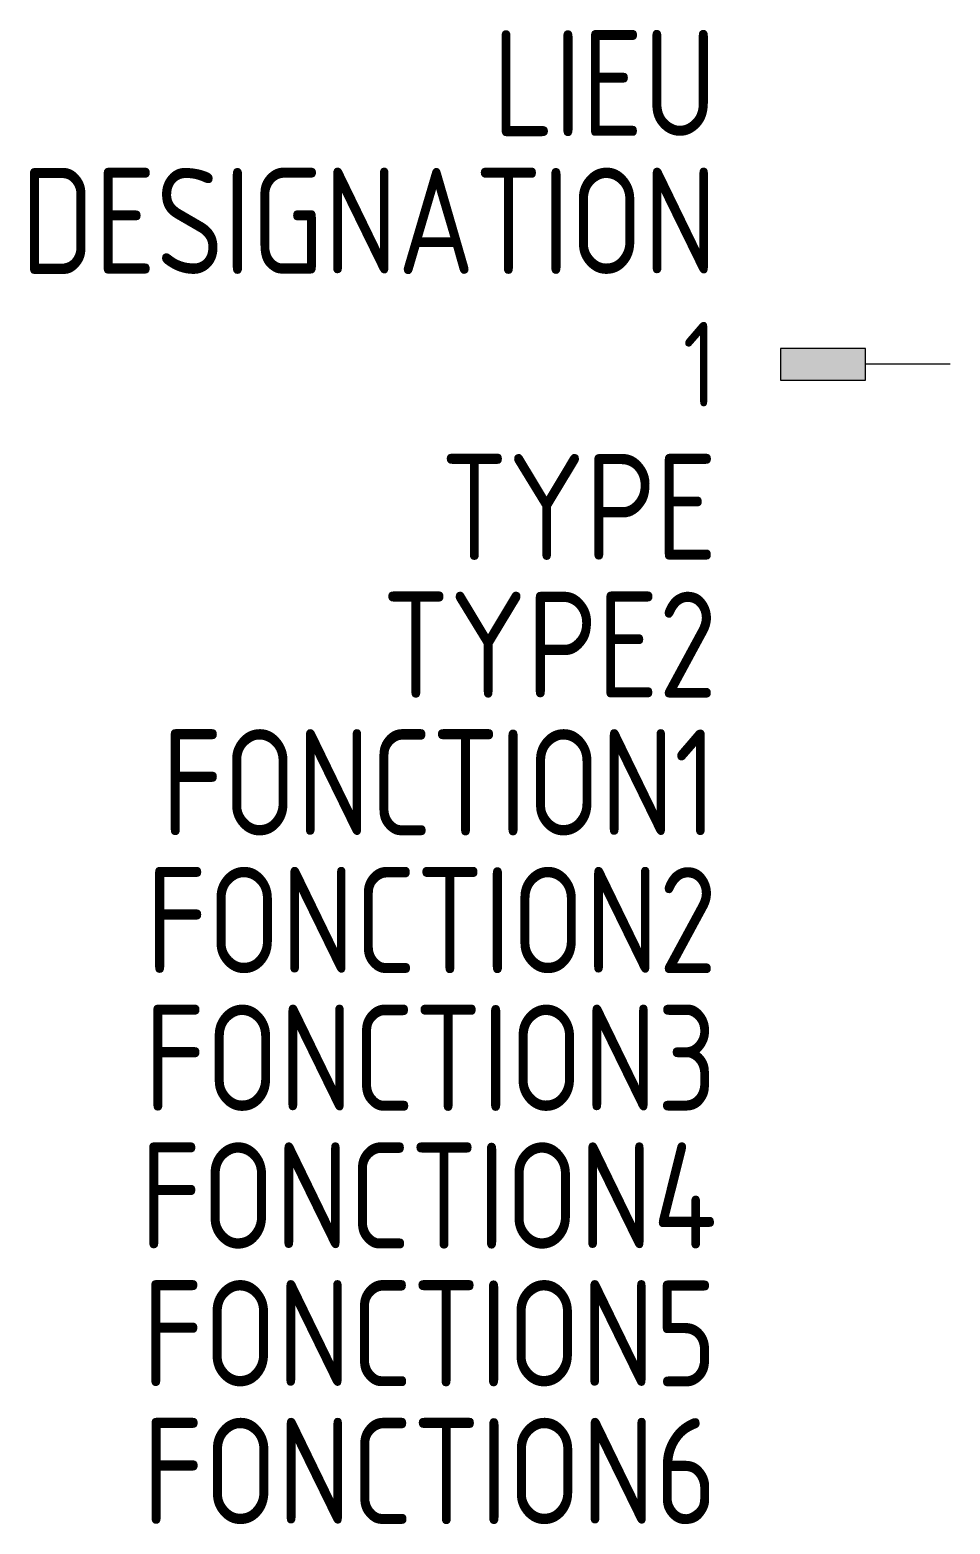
# Model space of a CAD drawing. Header units: millimetres. Extents: x -21.7 to 0, y -27.4 to 7.9.
import ezdxf
from ezdxf.enums import TextEntityAlignment as Align

# ---------------------------------------------------------------- set-up
doc = ezdxf.new("R2010")
doc.units = ezdxf.units.MM
for name, color, linetype in [('SYMB_FIL', 3, 'Continuous'), ('SYMB_FIL_FIN', 1, 'Continuous'), ('SYMB_TXT_CONTACT', 2, 'Continuous'), ('SYMB_TXT_NOM', 3, 'Continuous')]:
    doc.layers.add(name, color=color, linetype=linetype)
doc.styles.add('NET2_5', font='isocp.shx', dxfattribs={"width": 0.9, "height": 2.5})
doc.styles.add('NET_2', font='isocp.shx', dxfattribs={"width": 0.9, "height": 2})

msp = doc.modelspace()

# ---------------------------------------------------------------- hatches: boundary and pattern name
at = {"layer": 'SYMB_FIL_FIN'}
msp.add_hatch(color=256, dxfattribs=at).paths.add_polyline_path([(-2, -0.375), (-2, 0.375), (-4, 0.375), (-4, -0.375)])

# ---------------------------------------------------------------- linework, layer by layer
at = {"layer": 'SYMB_FIL'}
msp.add_line((0, 0), (-2, 0), dxfattribs=at)
at = {"layer": 'SYMB_FIL_FIN'}
msp.add_lwpolyline([(-2, -0.375), (-2, 0.375), (-4, 0.375), (-4, -0.375)], close=True, dxfattribs=at)

# ---------------------------------------------------------------- texts
at = {"layer": 'SYMB_TXT_CONTACT', "style": 'NET_2', "width": 0.9, "flags": 8}
msp.add_attdef('1', text='', height=2, dxfattribs=at).set_placement((-5.5, 0), align=Align.MIDDLE_RIGHT)
at = {"layer": 'SYMB_TXT_NOM', "style": 'NET2_5', "width": 0.9, "flags": 8}
for tag, text, p in [('LIEU', '', (-5.5, 5.382)), ('DESIGNATION', 'X?', (-5.5, 2.132)), ('TYPE', '', (-5.5, -4.618)), ('TYPE2', '', (-5.5, -7.868)), ('FONCTION1', '', (-5.5, -11.118)), ('FONCTION2', '', (-5.5, -14.368)), ('FONCTION3', '', (-5.5, -17.618)), ('FONCTION4', '', (-5.5, -20.868)), ('FONCTION5', '', (-5.5, -24.118)), ('FONCTION6', '', (-5.5, -27.368))]:
    msp.add_attdef(tag, text=text, height=2.5, dxfattribs=at).set_placement(p, align=Align.RIGHT)

doc.saveas('drawing.dxf')
